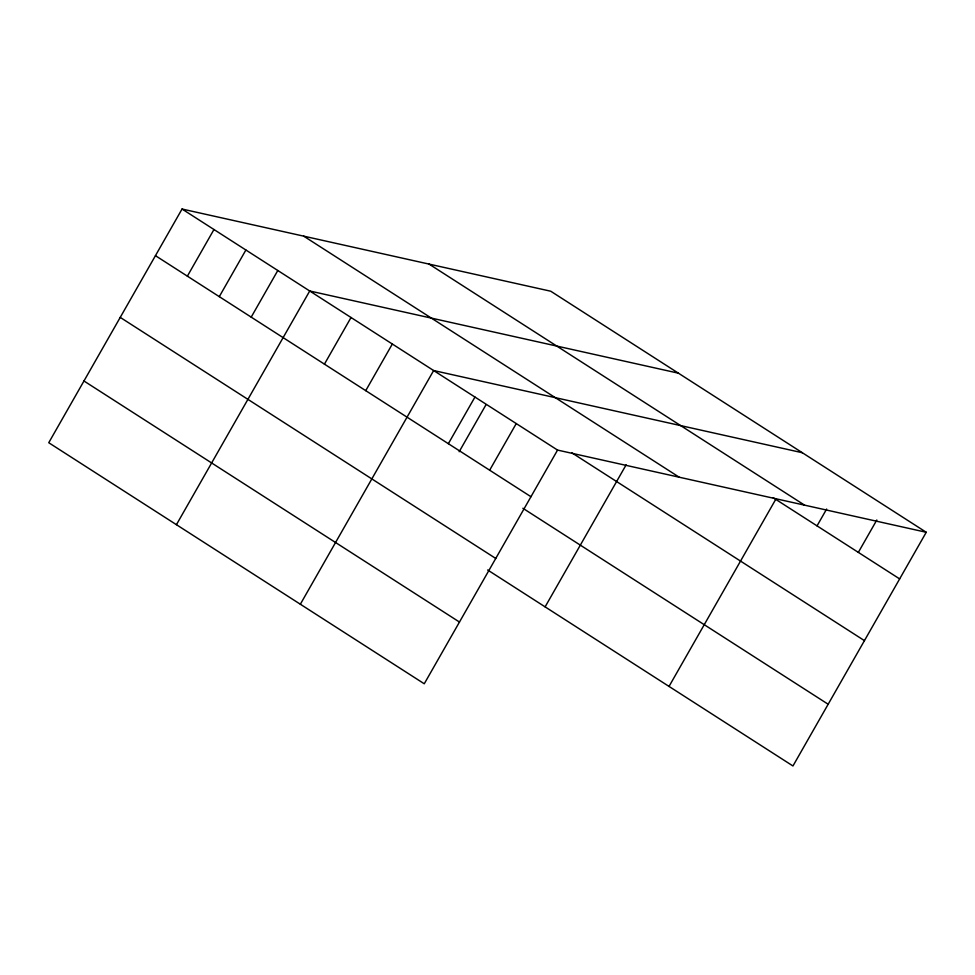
<?xml version="1.0" encoding="UTF-8"?>
<svg xmlns="http://www.w3.org/2000/svg" width="975" height="975" viewBox="0 0 975 975"><rect width="100%" height="100%" fill="white"/><g stroke="black" fill="none" stroke-linecap="round" stroke-linejoin="round"><path stroke-width="1.46" d="M926.25 532.277L550.741 291.22L182.045 209.028L48.75 442.723L424.259 683.78L557.554 450.084L926.25 532.277L792.955 765.972L487.658 569.985M187.371 276.157L213.964 229.527M219.29 296.644L245.883 250.014M251.209 317.131L277.802 270.502M176.426 524.684L309.721 290.989L678.417 373.181M324.431 364.138L351.024 317.509M365.735 390.658L392.328 344.029M300.349 604.232L433.643 370.537L802.328 452.729M448.354 443.686L474.947 397.057M459.176 451.73L486.025 404.674M489.657 470.206L516.25 423.577M545.11 606.877L626.145 464.819M669.033 686.424L775.734 499.358M817.038 525.878L826.642 509.035M858.341 552.386L876.818 520.004M429.073 264.091L804.582 505.148M773.236 497.75L899.657 578.906M303.712 236.157L679.222 477.214M571.923 452.851L864.447 640.636M182.045 209.028L557.554 450.084M155.452 255.669L530.961 496.714M522.868 508.255L828.165 704.243M120.242 317.399L495.751 558.456M83.96 380.993L459.469 622.05"/></g></svg>
